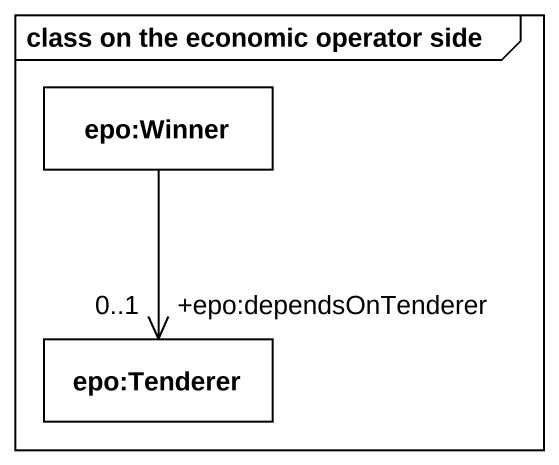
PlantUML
@startuml
mainframe class on the economic operator side
hide circle
hide empty members
class "epo:Winner" as epo_Winner
class "epo:Tenderer" as epo_Tenderer
epo_Winner --> "+epo:dependsOnTenderer\n0..1" epo_Tenderer
@enduml
